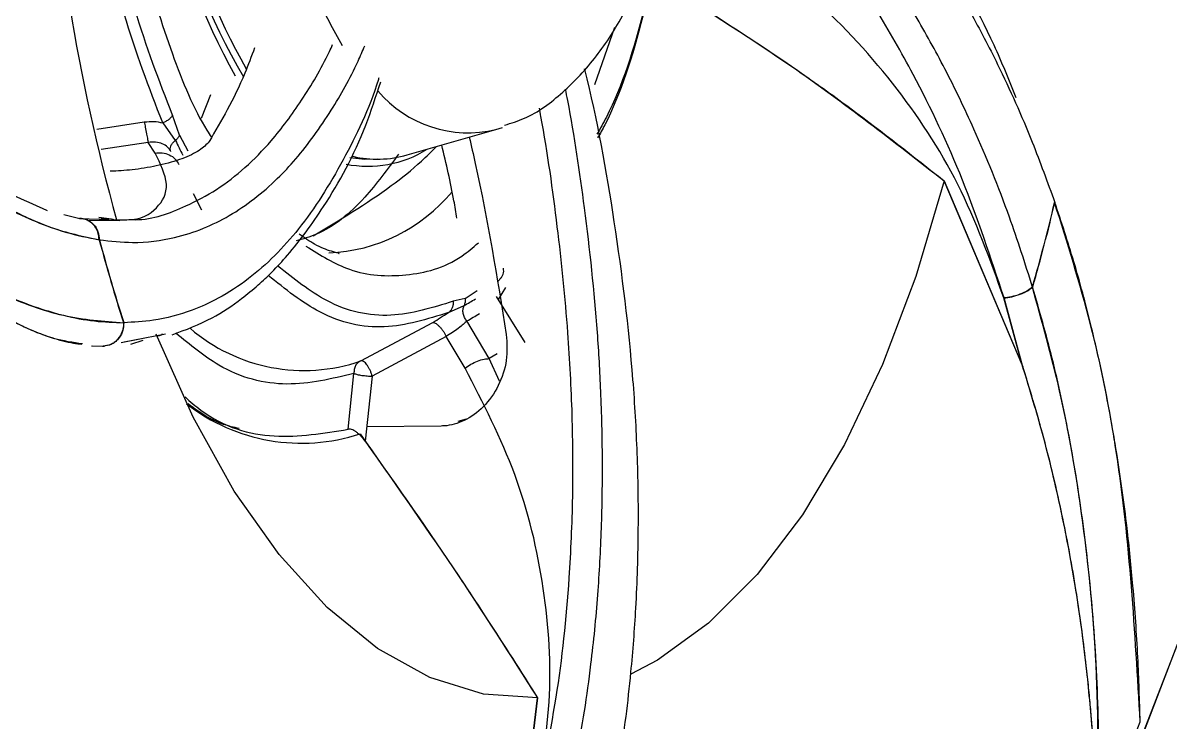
# Model space of a CAD drawing. Header units: inches. Extents: x -1 to 81, y -22 to 129.
# Drawn here: x 6.665 to 7.671, y 38.816 to 39.429 of the extents above; entities that cross this region are included whole.
import ezdxf

# ---------------------------------------------------------------- set-up
doc = ezdxf.new("R2010")
doc.units = ezdxf.units.IN
doc.header["$MEASUREMENT"] = 0
doc.layers.add('1', color=4, linetype='Continuous')

# ---------------------------------------------------------------- blocks, each defined once
blk = doc.blocks.new('2026 PACE')
at = {"color": 8, "linetype": 'Continuous', "lineweight": 25}
for p, q in [((7.6667, 39.3754), (7.6844, 39.4255)), ((7.23, 39.3362), (7.2716, 39.3425)), ((7.3026, 39.3309), (7.3097, 39.3173)), ((7.275, 39.3246), (7.2339, 39.3183)), ((7.5529, 39.1877), (7.5634, 39.1946)), ((7.581, 39.1391), (7.5741, 39.135)), ((7.5832, 39.1152), (7.5741, 39.135))]:
    blk.add_line(p, q, dxfattribs=at)
for centre, radius, start, end in [((7.92, 39.6806), 0.5469, 179.8938, 209.7081), ((7.5559, 39.4373), 0.1043, 220.3664, 283.3178), ((7.7864, 39.5589), 0.5401, 205.5001, 207.0239), ((7.4274, 39.3756), 0.148, 272.3387, 320.4441), ((7.4685, 39.335), 0.1747, 298.564, 302.3532), ((7.4686, 39.3259), 0.1797, 298.5689, 302.626), ((7.4116, 39.2779), 0.1533, 229.3602, 288.978), ((7.4096, 39.2257), 0.1649, 232.1984, 288.1042)]:
    blk.add_arc(centre, radius, start, end, dxfattribs=at)
for points, knots in [([(7.7418, 39.7195), (7.7422, 39.7193), (7.771, 39.7018), (7.825, 39.6562), (7.8875, 39.5941), (7.9332, 39.5368), (7.9655, 39.4906), (7.9946, 39.4424), (8.0236, 39.3871), (8.0485, 39.3315), (8.0637, 39.2897), (8.0702, 39.272)], [0, 0, 0, 0, 0.003133, 0.199663, 0.402618, 0.497917, 0.596107, 0.701356, 0.788221, 0.910112, 1, 1, 1, 1]), ([(8.0507, 39.1977), (8.0441, 39.2184), (8.0288, 39.2662), (8.0028, 39.3299), (7.9747, 39.3884), (7.9478, 39.4369), (7.9197, 39.4819), (7.8912, 39.5223), (7.8532, 39.5709), (7.8064, 39.6221), (7.7651, 39.6618), (7.744, 39.679), (7.7419, 39.6806)], [0, 0, 0, 0, 0.101476, 0.235233, 0.331877, 0.422404, 0.515355, 0.605274, 0.682257, 0.84497, 0.985015, 1, 1, 1, 1]), ([(8.0257, 39.1882), (8.0141, 39.2232), (7.9913, 39.292), (7.952, 39.3749), (7.9142, 39.4411), (7.8793, 39.4936), (7.8385, 39.5468), (7.7952, 39.5962), (7.7628, 39.6264), (7.7486, 39.6396)], [0, 0, 0, 0, 0.18893, 0.372183, 0.492362, 0.611522, 0.730046, 0.881771, 1, 1, 1, 1]), ([(7.2322, 39.2392), (7.242, 39.2381), (7.2646, 39.2356), (7.295, 39.2395), (7.3231, 39.2484), (7.3465, 39.26), (7.3681, 39.2746), (7.3875, 39.2915), (7.4106, 39.3162), (7.4347, 39.3499), (7.4542, 39.3843), (7.463, 39.4047), (7.465, 39.4093)], [0, 0, 0, 0, 0.099013, 0.229525, 0.323824, 0.412154, 0.502849, 0.590586, 0.665701, 0.824465, 0.961113, 1, 1, 1, 1]), ([(7.2579, 39.257), (7.2599, 39.2569), (7.2776, 39.2562), (7.3034, 39.266), (7.3352, 39.2824), (7.3601, 39.3019), (7.3854, 39.3275), (7.4102, 39.3614), (7.4277, 39.3904), (7.4358, 39.4083), (7.4367, 39.4103)], [0, 0, 0, 0, 0.025218, 0.2307, 0.365458, 0.499072, 0.631973, 0.802103, 0.978103, 1, 1, 1, 1]), ([(7.4773, 39.3811), (7.4772, 39.3807), (7.4687, 39.3535), (7.4464, 39.3073), (7.4151, 39.257), (7.3861, 39.2246), (7.3627, 39.204), (7.3383, 39.1881), (7.3105, 39.1755), (7.2828, 39.168), (7.2622, 39.167), (7.2535, 39.1665)], [0, 0, 0, 0, 0.003133, 0.199663, 0.402618, 0.497917, 0.596107, 0.701356, 0.788221, 0.910112, 1, 1, 1, 1]), ([(7.6375, 38.7265), (7.642, 38.746), (7.6526, 38.7914), (7.663, 38.859), (7.6697, 38.9264), (7.6729, 38.9866), (7.6738, 39.0462), (7.6724, 39.1036), (7.6682, 39.1769), (7.659, 39.262), (7.6485, 39.3333), (7.6417, 39.368), (7.641, 39.3713)], [0, 0, 0, 0, 0.101502, 0.235294, 0.331963, 0.422513, 0.515488, 0.60543, 0.682432, 0.845187, 0.985269, 1, 1, 1, 1]), ([(7.6124, 38.7359), (7.6198, 38.7695), (7.6344, 38.8356), (7.6443, 38.9301), (7.6479, 39.0134), (7.6474, 39.0852), (7.6433, 39.1643), (7.6343, 39.2517), (7.6251, 39.3176), (7.6185, 39.3522), (7.6181, 39.3547)], [0, 0, 0, 0, 0.179814, 0.354223, 0.468603, 0.582013, 0.694817, 0.839221, 0.988607, 1, 1, 1, 1]), ([(7.2874, 39.3234), (7.2855, 39.324), (7.2817, 39.3252), (7.2772, 39.3248), (7.275, 39.3246)], [0, 0, 0, 0, 0.501207, 1, 1, 1, 1]), ([(7.2467, 39.2569), (7.25, 39.2567), (7.2674, 39.2557), (7.2842, 39.2663), (7.2951, 39.2865), (7.2858, 39.3057), (7.2812, 39.3152)], [0, 0, 0, 0, 0.072602, 0.379253, 0.691453, 1, 1, 1, 1]), ([(7.4134, 39.2336), (7.426, 39.2258), (7.4546, 39.208), (7.5011, 39.2062), (7.5397, 39.2154), (7.5598, 39.2324), (7.5646, 39.2365)], [0, 0, 0, 0, 0.254553, 0.576878, 0.899203, 1, 1, 1, 1]), ([(7.5385, 39.1754), (7.5198, 39.1696), (7.4823, 39.1578), (7.4279, 39.1698), (7.3952, 39.1959), (7.3803, 39.2079)], [0, 0, 0, 0, 0.352105, 0.704209, 1, 1, 1, 1]), ([(7.5425, 39.1853), (7.5243, 39.1796), (7.4875, 39.1681), (7.4346, 39.1795), (7.4027, 39.205), (7.3885, 39.2163)], [0, 0, 0, 0, 0.351127, 0.710669, 1, 1, 1, 1]), ([(7.2874, 39.1566), (7.2871, 39.1562), (7.2861, 39.1551), (7.284, 39.155), (7.2826, 39.1549)], [0, 0, 0, 0, 0.330969, 1, 1, 1, 1]), ([(7.4555, 39.122), (7.436, 39.1173), (7.3964, 39.1078), (7.3429, 39.1214), (7.3117, 39.1471), (7.2993, 39.1573)], [0, 0, 0, 0, 0.370956, 0.750133, 1, 1, 1, 1])]:
    blk.add_open_spline(points, degree=3, knots=knots, dxfattribs=at)
at = {"layer": '1', "color": 4, "linetype": 'Continuous', "lineweight": 25}
for p, q in [((7.3218, 39.3457), (7.33, 39.3665)), ((7.2878, 39.3417), (7.2988, 39.3264)), ((7.3026, 39.3309), (7.2964, 39.3485)), ((7.5022, 39.3136), (7.5799, 39.3358)), ((7.5799, 39.3358), (7.5857, 39.3377)), ((7.2812, 39.3152), (7.275, 39.3246)), ((7.2914, 39.3211), (7.2917, 39.3207)), ((7.2922, 39.3202), (7.2944, 39.3181)), ((8.0416, 39.1296), (7.9731, 39.2909)), ((7.9731, 39.2909), (8.0422, 39.1278)), ((7.3143, 39.2797), (7.3218, 39.2655)), ((7.201, 39.2613), (7.215, 39.258)), ((7.2428, 39.2573), (7.2318, 39.2588)), ((7.2318, 39.2587), (7.2473, 39.2567)), ((7.2148, 39.258), (7.2406, 39.2571)), ((7.2502, 39.2557), (7.2224, 39.2562)), ((7.2338, 39.2575), (7.2442, 39.2573)), ((7.5813, 39.2023), (7.5846, 39.2059)), ((7.6056, 39.1492), (7.5805, 39.1896)), ((7.5823, 39.1867), (7.5888, 39.1975)), ((8.0416, 39.1296), (8.0255, 39.1882)), ((8.0422, 39.1278), (8.0257, 39.1882)), ((7.5385, 39.1754), (7.552, 39.1815)), ((7.5529, 39.1877), (7.5425, 39.1853)), ((7.5741, 39.135), (7.5545, 39.168)), ((7.4614, 39.133), (7.5246, 39.1666)), ((7.2677, 39.152), (7.2513, 39.1489)), ((7.2901, 39.1564), (7.2538, 39.1494)), ((7.2597, 39.1477), (7.2706, 39.1512)), ((7.5363, 39.1545), (7.4714, 39.1197)), ((7.5529, 39.1266), (7.5363, 39.1545)), ((7.2253, 39.1462), (7.2358, 39.1459)), ((7.2263, 39.1462), (7.2355, 39.1459)), ((7.2349, 39.1459), (7.2363, 39.1459)), ((7.2349, 39.1459), (7.2367, 39.1459)), ((7.4504, 39.073), (7.4555, 39.122)), ((7.4714, 39.1197), (7.4654, 39.0626)), ((7.547, 39.0801), (7.5542, 39.0823)), ((7.5319, 39.0759), (7.4668, 39.0751)), ((7.6165, 38.8374), (7.5972, 38.6821)), ((7.5975, 38.6838), (7.6165, 38.8374))]:
    blk.add_line(p, q, dxfattribs=at)
at = {"layer": '1', "color": 4, "linetype": 'Continuous', "lineweight": 25, "flags": 128}
for points in [[(7.8755, 40.997), (7.8842, 40.99), (7.9454, 40.9326), (8.0034, 40.8627), (8.0579, 40.7809), (8.1081, 40.6882), (8.1536, 40.5854), (8.1938, 40.4737), (8.2285, 40.3541), (8.2573, 40.2279), (8.2797, 40.0964), (8.2957, 39.9609), (8.305, 39.8229), (8.3076, 39.6837), (8.3034, 39.5448), (8.2925, 39.4076), (8.275, 39.2735), (8.251, 39.1439), (8.2208, 39.02), (8.1848, 38.9033), (8.1432, 38.7949)], [(8.0609, 40.7759), (8.1108, 40.6825), (8.156, 40.5792), (8.196, 40.467), (8.2304, 40.347), (8.2587, 40.2204), (8.2808, 40.0887), (8.2964, 39.953), (8.3054, 39.8149), (8.3076, 39.6757), (8.303, 39.5368), (8.2917, 39.3998), (8.2738, 39.2659), (8.2494, 39.1366), (8.2189, 39.0131), (8.1825, 38.8968), (8.1406, 38.7889), (8.0937, 38.6904), (8.0422, 38.6024), (7.9866, 38.5258), (7.9276, 38.4613), (7.8901, 38.4282)], [(7.476, 39.3099), (7.4649, 39.3097), (7.4519, 39.3112)], [(7.9731, 39.2909), (7.9483, 39.2071), (7.9191, 39.1297), (7.8858, 39.0597), (7.849, 38.9981), (7.809, 38.9456), (7.7663, 38.9029), (7.7216, 38.8705), (7.6984, 38.8582)], [(7.9731, 39.2909), (7.9483, 39.2071), (7.9191, 39.1297), (7.8858, 39.0597), (7.849, 38.9981), (7.809, 38.9456), (7.7663, 38.9029), (7.7216, 38.8705), (7.6984, 38.8582)], [(7.6165, 38.8374), (7.5691, 38.8408), (7.5221, 38.8553), (7.4762, 38.8807), (7.4319, 38.9168), (7.3898, 38.9631), (7.3504, 39.0189), (7.3143, 39.0836), (7.2819, 39.1563)], [(7.6165, 38.8374), (7.5691, 38.8408), (7.5221, 38.8553), (7.4762, 38.8807), (7.4319, 38.9168), (7.3898, 38.9631), (7.3504, 39.0189), (7.3143, 39.0836), (7.2819, 39.1563)]]:
    blk.add_lwpolyline(points, dxfattribs=at)
at = {"layer": '1', "color": 4, "linetype": 'Continuous', "lineweight": 25}
for centre, radius, start, end in [((8.9036, 39.7183), 1.7194, 169.9748, 195.5721), ((7.8965, 39.6934), 0.6216, 177.4511, 210.0578), ((7.9142, 39.695), 0.6436, 178.0534, 208.9886), ((7.8783, 39.684), 0.5954, 179.2769, 209.691), ((7.4676, 39.4023), 0.0986, 258.8381, 301.8642), ((7.4761, 39.404), 0.0941, 256.7724, 286.1001), ((6.5928, 39.619), 1.5174, 343.8812, 346.7781), ((6.593, 39.619), 1.5174, 343.8815, 346.7784), ((8.6399, 39.6122), 1.4564, 194.8394, 197.8166), ((8.6401, 39.6122), 1.4564, 194.8397, 197.8169), ((6.8152, 39.3655), 1.4388, 334.0193, 337.5646)]:
    blk.add_arc(centre, radius, start, end, dxfattribs=at)
at = {"layer": '1', "color": 3, "linetype": 'Continuous', "lineweight": 25}
blk.add_open_spline([(7.2008, 37.3445), (7.2487, 37.2976), (7.2976, 37.2575), (7.3977, 37.1907), (7.4488, 37.1639), (7.5142, 37.1386), (7.5273, 37.134), (7.5538, 37.1255), (7.5671, 37.1217), (7.6069, 37.1117), (7.6336, 37.1067), (7.7137, 37.0968), (7.7675, 37.0968), (7.8756, 37.1101), (7.9301, 37.1233), (8.0124, 37.1531), (8.0398, 37.1647), (8.0941, 37.1909), (8.1212, 37.2055), (8.2018, 37.254), (8.255, 37.2923), (8.3336, 37.3593), (8.3596, 37.3831), (8.3982, 37.4214), (8.411, 37.4346), (8.4365, 37.4617), (8.4492, 37.4758), (8.5118, 37.5475), (8.5596, 37.6104), (8.6503, 37.747), (8.6932, 37.8207), (8.7536, 37.9398), (8.7731, 37.9809), (8.8014, 38.0446), (8.8106, 38.0663), (8.8287, 38.1102), (8.8376, 38.1323), (8.8806, 38.2443), (8.9115, 38.3376), (8.9665, 38.5312), (8.9906, 38.6315), (9.0218, 38.7875), (9.0313, 38.8405), (9.0486, 38.9472), (9.0563, 39.0008), (9.0766, 39.1627), (9.0867, 39.2719), (9.0965, 39.4375), (9.0989, 39.4931), (9.1012, 39.5769), (9.1017, 39.6049), (9.1024, 39.661), (9.1025, 39.6892), (9.1018, 39.8296), (9.0978, 39.9409), (9.0828, 40.1612), (9.0718, 40.2703), (9.05, 40.4323), (9.0418, 40.4861), (9.0235, 40.593), (9.0135, 40.6456), (8.981, 40.8007), (8.956, 40.9007), (8.8993, 41.0937), (8.8675, 41.1868), (8.8233, 41.2987), (8.8142, 41.3209), (8.7957, 41.3646), (8.7862, 41.386), (8.7575, 41.4494), (8.7376, 41.4903), (8.676, 41.6088), (8.6322, 41.6823), (8.5628, 41.7847), (8.5391, 41.8174), (8.4904, 41.8803), (8.4653, 41.9104), (8.3895, 41.9955), (8.3376, 42.0457), (8.2319, 42.1339), (8.1781, 42.1719), (8.0965, 42.2199), (8.069, 42.2345), (8.0142, 42.2602), (7.9869, 42.2714), (7.9051, 42.3001), (7.8509, 42.3127), (7.7428, 42.3251), (7.6889, 42.3247), (7.6217, 42.3158), (7.6083, 42.3135), (7.5817, 42.3083), (7.5684, 42.3052), (7.5289, 42.2948), (7.5028, 42.2862), (7.4255, 42.2555), (7.3751, 42.2285), (7.2762, 42.1613), (7.2278, 42.1211), (7.1804, 42.0738)], degree=3, knots=[0, 0, 0, 0, 0.03125, 0.03125, 0.0625, 0.0625, 0.070312, 0.070312, 0.078125, 0.078125, 0.09375, 0.09375, 0.125, 0.125, 0.15625, 0.15625, 0.171875, 0.171875, 0.1875, 0.1875, 0.21875, 0.21875, 0.234375, 0.234375, 0.242188, 0.242188, 0.25, 0.25, 0.28125, 0.28125, 0.3125, 0.3125, 0.328125, 0.328125, 0.335938, 0.335938, 0.34375, 0.34375, 0.375, 0.375, 0.40625, 0.40625, 0.421875, 0.421875, 0.4375, 0.4375, 0.46875, 0.46875, 0.484375, 0.484375, 0.492188, 0.492188, 0.5, 0.5, 0.53125, 0.53125, 0.5625, 0.5625, 0.578125, 0.578125, 0.59375, 0.59375, 0.625, 0.625, 0.65625, 0.65625, 0.664062, 0.664062, 0.671875, 0.671875, 0.6875, 0.6875, 0.71875, 0.71875, 0.734375, 0.734375, 0.75, 0.75, 0.78125, 0.78125, 0.8125, 0.8125, 0.828125, 0.828125, 0.84375, 0.84375, 0.875, 0.875, 0.90625, 0.90625, 0.914063, 0.914063, 0.921875, 0.921875, 0.9375, 0.9375, 0.96875, 0.96875, 1, 1, 1, 1], dxfattribs=at)
at = {"layer": '1', "color": 4, "linetype": 'Continuous', "lineweight": 25}
for points, knots in [([(7.8783, 38.1507), (7.8783, 38.1508), (7.908, 38.1849), (7.9605, 38.2603), (8.0358, 38.3781), (8.1035, 38.5067), (8.1645, 38.6443), (8.2175, 38.7901), (8.262, 38.942), (8.2977, 39.0977), (8.3247, 39.2557), (8.3431, 39.415), (8.3534, 39.5748), (8.3556, 39.7349), (8.3498, 39.8949), (8.3359, 40.0544), (8.3138, 40.2133), (8.2829, 40.3713), (8.2428, 40.5283), (8.1924, 40.6835), (8.132, 40.8363), (8.0823, 40.9335), (8.0573, 40.9823)], [0, 0, 0, 0, 0.000132, 0.047257, 0.096016, 0.146525, 0.198639, 0.251893, 0.305531, 0.3589, 0.411752, 0.464073, 0.515995, 0.567713, 0.619461, 0.671434, 0.723861, 0.77701, 0.831137, 0.886446, 0.942984, 1, 1, 1, 1]), ([(7.2471, 39.7816), (7.2457, 39.7482), (7.243, 39.6803), (7.2519, 39.579), (7.2692, 39.4841), (7.2949, 39.4028), (7.3159, 39.3512), (7.3291, 39.3312), (7.3304, 39.3292)], [0, 0, 0, 0, 0.199235, 0.404355, 0.605212, 0.798052, 0.979994, 1, 1, 1, 1]), ([(7.2878, 39.3417), (7.2758, 39.3726), (7.2518, 39.4344), (7.2291, 39.5445), (7.2167, 39.6614), (7.2189, 39.7404), (7.2201, 39.7799)], [0, 0, 0, 0, 0.25, 0.5, 0.75, 1, 1, 1, 1]), ([(8.0362, 39.3637), (8.03, 39.3793), (8.0102, 39.429), (7.9684, 39.4979), (7.92, 39.566), (7.8726, 39.6211), (7.8186, 39.6735), (7.777, 39.7103), (7.7511, 39.7268), (7.7511, 39.7268)], [0, 0, 0, 0, 0.096716, 0.309237, 0.494741, 0.626423, 0.783983, 0.999717, 1, 1, 1, 1]), ([(7.5875, 39.3397), (7.5934, 39.3415), (7.6121, 39.3472), (7.6394, 39.3678), (7.6686, 39.3988), (7.6927, 39.4364), (7.7122, 39.4779), (7.7277, 39.523), (7.7386, 39.5674), (7.7457, 39.6101), (7.7509, 39.6564), (7.7515, 39.6903), (7.7519, 39.7109)], [0, 0, 0, 0, 0.053327, 0.169463, 0.287442, 0.401492, 0.510158, 0.613355, 0.720636, 0.800225, 0.878729, 1, 1, 1, 1]), ([(6.5132, 39.7052), (6.5141, 39.653), (6.5152, 39.5799), (6.5212, 39.4729), (6.5281, 39.3829), (6.5394, 39.2769), (6.5544, 39.1676), (6.5735, 39.0558), (6.5968, 38.9437), (6.6242, 38.833), (6.6557, 38.7248), (6.6911, 38.6203), (6.7301, 38.5205), (6.7728, 38.426), (6.8187, 38.3375), (6.8677, 38.2557), (6.9197, 38.1809), (6.9743, 38.1135), (7.0316, 38.054), (7.0913, 38.0026), (7.1533, 37.9597), (7.2178, 37.9256), (7.2848, 37.9009), (7.3543, 37.8863), (7.4266, 37.8825), (7.499, 37.8911), (7.5604, 37.907), (7.5961, 37.9238), (7.6091, 37.9299)], [0, 0, 0, 0, 0.04836, 0.067645, 0.099626, 0.132663, 0.167937, 0.204566, 0.242191, 0.280525, 0.319367, 0.35857, 0.398028, 0.437662, 0.477419, 0.517265, 0.557187, 0.597193, 0.637305, 0.677579, 0.718106, 0.759025, 0.800547, 0.842979, 0.886742, 0.932356, 0.975272, 1, 1, 1, 1]), ([(7.6391, 38.3027), (7.6269, 38.3019), (7.5941, 38.2998), (7.5427, 38.3098), (7.4855, 38.3307), (7.4315, 38.3613), (7.3788, 38.4015), (7.3278, 38.4512), (7.2787, 38.51), (7.2318, 38.5777), (7.1875, 38.6538), (7.1464, 38.7378), (7.1086, 38.8288), (7.0747, 38.9262), (7.0448, 39.0289), (7.0195, 39.1353), (6.9988, 39.2433), (6.9831, 39.3496), (6.9728, 39.444), (6.9661, 39.5293), (6.9616, 39.6138), (6.9607, 39.674), (6.9603, 39.7073)], [0, 0, 0, 0, 0.036959, 0.099814, 0.155579, 0.210113, 0.263862, 0.317205, 0.370385, 0.423517, 0.476657, 0.529819, 0.582972, 0.636042, 0.688899, 0.741309, 0.792791, 0.842131, 0.887832, 0.920495, 0.956119, 1, 1, 1, 1]), ([(7.2964, 39.3485), (7.2847, 39.3785), (7.2611, 39.4391), (7.2391, 39.5476), (7.2281, 39.6396), (7.2291, 39.6937), (7.2294, 39.7086)], [0, 0, 0, 0, 0.290949, 0.58887, 0.886792, 1, 1, 1, 1]), ([(7.7318, 39.5465), (7.7251, 39.511), (7.7116, 39.4392), (7.6885, 39.367), (7.6714, 39.3366), (7.6686, 39.3317)], [0, 0, 0, 0, 0.44952, 0.909814, 1, 1, 1, 1]), ([(7.7314, 39.5434), (7.7245, 39.5069), (7.7107, 39.4338), (7.6877, 39.3617), (7.6713, 39.3323), (7.6692, 39.3285)], [0, 0, 0, 0, 0.465777, 0.931554, 1, 1, 1, 1]), ([(8.0255, 39.1882), (8.0133, 39.222), (7.9891, 39.2891), (7.9298, 39.3786), (7.8563, 39.4577), (7.7956, 39.5001), (7.7654, 39.5212)], [0, 0, 0, 0, 0.251395, 0.498927, 0.750938, 1, 1, 1, 1]), ([(7.7078, 39.4766), (7.755, 39.4469), (7.8172, 39.4077), (7.9051, 39.3446), (7.9461, 39.3123), (7.9731, 39.2909)], [0, 0, 0, 0, 0.517819, 0.682448, 1, 1, 1, 1]), ([(7.7162, 39.4708), (7.7576, 39.445), (7.8462, 39.3899), (7.929, 39.3253), (7.9731, 39.2909)], [0, 0, 0, 0, 0.467666, 1, 1, 1, 1]), ([(7.3683, 39.4075), (7.3655, 39.3999), (7.3532, 39.3672), (7.3391, 39.3435), (7.3284, 39.3253)], [0, 0, 0, 0, 0.2310419, 1, 1, 1, 1]), ([(7.6575, 39.389), (7.6575, 39.3888), (7.6689, 39.3446), (7.6849, 39.2534), (7.699, 39.1408), (7.7041, 39.0512), (7.7051, 38.9842), (7.7031, 38.9201), (7.6979, 38.8522), (7.69, 38.7891), (7.6817, 38.7462), (7.6782, 38.7281)], [0, 0, 0, 0, 0.00068, 0.197694, 0.401148, 0.496681, 0.595113, 0.700622, 0.787699, 0.909891, 1, 1, 1, 1]), ([(7.0149, 39.3735), (7.0149, 39.3735), (7.0149, 39.3736), (7.0149, 39.3737), (7.0149, 39.3738), (7.015, 39.3739), (7.015, 39.374), (7.0152, 39.3741), (7.0154, 39.3741), (7.0167, 39.3739), (7.0214, 39.3707), (7.0389, 39.3572), (7.0593, 39.3404), (7.0866, 39.3199), (7.1287, 39.2906), (7.1623, 39.2756), (7.1865, 39.2648)], [0, 0, 0, 0, 0.000476, 0.000684, 0.000883, 0.001085, 0.001298, 0.001793, 0.003187, 0.005233, 0.020505, 0.074269, 0.280942, 0.351854, 0.532447, 1, 1, 1, 1]), ([(7.0149, 39.3735), (7.0367, 39.3528), (7.0782, 39.3135), (7.1365, 39.2738), (7.1875, 39.2488), (7.2178, 39.2422), (7.232, 39.2392)], [0, 0, 0, 0, 0.292679, 0.556946, 0.792739, 1, 1, 1, 1]), ([(7.0149, 39.3735), (7.0293, 39.3596), (7.058, 39.3319), (7.0985, 39.2999), (7.1364, 39.2748), (7.1704, 39.2573), (7.2025, 39.245), (7.2224, 39.2411), (7.2322, 39.2392)], [0, 0, 0, 0, 0.192198, 0.385617, 0.546699, 0.708685, 0.855456, 1, 1, 1, 1]), ([(7.296, 39.1559), (7.3079, 39.1603), (7.3291, 39.1682), (7.3536, 39.1847), (7.3709, 39.1988), (7.3843, 39.2115), (7.4043, 39.2329), (7.4335, 39.2734), (7.4613, 39.3232), (7.4747, 39.3648), (7.4789, 39.3777)], [0, 0, 0, 0, 0.147297, 0.262718, 0.330491, 0.389169, 0.459284, 0.63697, 0.887597, 1, 1, 1, 1]), ([(7.2716, 39.3425), (7.2744, 39.3428), (7.28, 39.3435), (7.2852, 39.3423), (7.2878, 39.3417)], [0, 0, 0, 0, 0.500404, 1, 1, 1, 1]), ([(7.2716, 39.3425), (7.2717, 39.3418), (7.272, 39.3403), (7.2725, 39.3377), (7.273, 39.3348), (7.2735, 39.3319), (7.274, 39.3293), (7.2745, 39.3271), (7.2748, 39.3255), (7.2749, 39.3249), (7.275, 39.3246)], [0, 0, 0, 0, 0.112967, 0.235843, 0.366302, 0.500847, 0.63526, 0.76535, 0.88768, 1, 1, 1, 1]), ([(7.5566, 39.3292), (7.5584, 39.3215), (7.5717, 39.2633), (7.581, 39.2059), (7.5891, 39.156)], [0, 0, 0, 0, 0.132653, 1, 1, 1, 1]), ([(7.3284, 39.3253), (7.326, 39.3227), (7.3212, 39.3175), (7.3054, 39.3101), (7.2856, 39.3043), (7.264, 39.3006), (7.2494, 39.2995), (7.2426, 39.2994), (7.2417, 39.2994)], [0, 0, 0, 0, 0.2034095, 0.4068195, 0.6085771, 0.7986466, 0.9729594, 1, 1, 1, 1]), ([(7.2949, 39.3166), (7.2941, 39.318), (7.2925, 39.3207), (7.2891, 39.3225), (7.2874, 39.3234)], [0, 0, 0, 0, 0.506202, 1, 1, 1, 1]), ([(7.2949, 39.3166), (7.2946, 39.3174), (7.2941, 39.3188), (7.2947, 39.3214), (7.2962, 39.3241), (7.298, 39.3256), (7.2988, 39.3264)], [0, 0, 0, 0, 0.249997, 0.499998, 0.749999, 1, 1, 1, 1]), ([(7.4198, 39.2426), (7.443, 39.2566), (7.476, 39.2765), (7.5111, 39.3043), (7.5235, 39.3166), (7.5278, 39.3209)], [0, 0, 0, 0, 0.608234, 0.863979, 1, 1, 1, 1]), ([(7.5458, 39.2581), (7.545, 39.2632), (7.5414, 39.2844), (7.5364, 39.3059), (7.5325, 39.3223)], [0, 0, 0, 0, 0.240269, 1, 1, 1, 1]), ([(7.2812, 39.3152), (7.2832, 39.3154), (7.2875, 39.3159), (7.2936, 39.314), (7.2989, 39.3104), (7.301, 39.3068), (7.302, 39.3051)], [0, 0, 0, 0, 0.243211, 0.5, 0.756789, 1, 1, 1, 1]), ([(7.4946, 39.3143), (7.4849, 39.3011), (7.4626, 39.2706), (7.4316, 39.2457), (7.4107, 39.2399), (7.4047, 39.2383)], [0, 0, 0, 0, 0.355265, 0.815593, 1, 1, 1, 1]), ([(8.1451, 38.8163), (8.1405, 38.8957), (8.1337, 39.0147), (8.1034, 39.1659), (8.0811, 39.2366), (8.07, 39.2719)], [0, 0, 0, 0, 0.499972, 0.750041, 1, 1, 1, 1]), ([(8.1451, 38.8163), (8.1445, 38.8353), (8.1433, 38.8751), (8.1393, 38.9319), (8.1333, 38.9916), (8.1247, 39.0534), (8.1139, 39.1128), (8.1011, 39.1687), (8.0875, 39.2197), (8.0759, 39.2547), (8.0702, 39.272)], [0, 0, 0, 0, 0.118974, 0.250213, 0.359051, 0.500276, 0.64972, 0.750182, 0.876723, 1, 1, 1, 1]), ([(7.2174, 39.1479), (7.209, 39.1491), (7.1918, 39.1516), (7.1648, 39.1629), (7.1399, 39.1762), (7.118, 39.1901), (7.0981, 39.2043), (7.0799, 39.2187), (7.0652, 39.2312), (7.0514, 39.2437), (7.0408, 39.2539), (7.0334, 39.2621), (7.0314, 39.2649), (7.0309, 39.2659), (7.0307, 39.2663), (7.0307, 39.2665), (7.0307, 39.2666)], [0, 0, 0, 0, 0.150917, 0.314366, 0.448546, 0.553418, 0.659871, 0.757016, 0.831169, 0.883049, 0.965769, 0.989616, 0.996437, 0.998602, 0.999391, 1, 1, 1, 1]), ([(7.0307, 39.2666), (7.0693, 39.2387), (7.1273, 39.1969), (7.2012, 39.1703), (7.2359, 39.1678), (7.2533, 39.1665)], [0, 0, 0, 0, 0.499976, 0.75005, 1, 1, 1, 1]), ([(7.2169, 39.1473), (7.2144, 39.1476), (7.206, 39.1486), (7.1918, 39.1526), (7.1757, 39.1584), (7.1605, 39.1653), (7.1395, 39.1762), (7.1135, 39.1927), (7.0868, 39.2128), (7.0673, 39.2292), (7.0517, 39.2433), (7.0404, 39.2542), (7.0332, 39.2624), (7.0314, 39.2649), (7.0309, 39.2659), (7.0307, 39.2663), (7.0307, 39.2664), (7.0307, 39.2665)], [0, 0, 0, 0, 0.046159, 0.155243, 0.24643, 0.320562, 0.408089, 0.587969, 0.732082, 0.819579, 0.885569, 0.968813, 0.990423, 0.996665, 0.998675, 0.999418, 1, 1, 1, 1]), ([(7.0307, 39.2665), (7.0399, 39.2593), (7.0593, 39.2441), (7.087, 39.2251), (7.1161, 39.2073), (7.1463, 39.1917), (7.1754, 39.1801), (7.2028, 39.1721), (7.2278, 39.1673), (7.245, 39.1668), (7.2535, 39.1665)], [0, 0, 0, 0, 0.118976, 0.250214, 0.359061, 0.500276, 0.649712, 0.750182, 0.876728, 1, 1, 1, 1]), ([(7.232, 39.2392), (7.2318, 39.2416), (7.2312, 39.2466), (7.2272, 39.2529), (7.2214, 39.2572), (7.2169, 39.2577), (7.2148, 39.258)], [0, 0, 0, 0, 0.243747, 0.504295, 0.76245, 1, 1, 1, 1]), ([(7.215, 39.258), (7.2171, 39.2577), (7.2217, 39.2572), (7.2275, 39.2529), (7.2314, 39.2465), (7.232, 39.2416), (7.2322, 39.2392)], [0, 0, 0, 0, 0.24063, 0.5, 0.75937, 1, 1, 1, 1]), ([(7.442, 39.2274), (7.4422, 39.2273), (7.4435, 39.2272), (7.4351, 39.2289), (7.4226, 39.2338), (7.412, 39.241), (7.4073, 39.2441)], [0, 0, 0, 0, 0.061499, 0.354942, 0.716901, 1, 1, 1, 1]), ([(8.0505, 39.1977), (8.0492, 39.1966), (8.0464, 39.1944), (8.0396, 39.1913), (8.0322, 39.189), (8.0277, 39.1885), (8.0255, 39.1882)], [0, 0, 0, 0, 0.243747, 0.504295, 0.76245, 1, 1, 1, 1]), ([(8.0257, 39.1882), (8.0279, 39.1885), (8.0324, 39.189), (8.0399, 39.1914), (8.0466, 39.1944), (8.0494, 39.1967), (8.0507, 39.1977)], [0, 0, 0, 0, 0.24063, 0.5, 0.75937, 1, 1, 1, 1]), ([(8.1086, 38.7352), (8.1085, 38.7819), (8.1083, 38.8708), (8.0956, 38.9951), (8.0769, 39.1034), (8.0589, 39.1677), (8.0505, 39.1977)], [0, 0, 0, 0, 0.292679, 0.556946, 0.792739, 1, 1, 1, 1]), ([(8.1086, 38.7352), (8.1088, 38.7659), (8.1091, 38.8277), (8.1038, 38.9144), (8.095, 38.9952), (8.0832, 39.0672), (8.0687, 39.135), (8.0567, 39.177), (8.0507, 39.1977)], [0, 0, 0, 0, 0.192909, 0.386631, 0.548009, 0.709745, 0.856105, 1, 1, 1, 1]), ([(7.5545, 39.168), (7.5538, 39.169), (7.5523, 39.171), (7.5512, 39.1746), (7.5509, 39.1783), (7.5517, 39.1804), (7.552, 39.1815)], [0, 0, 0, 0, 0.249997, 0.499998, 0.749999, 1, 1, 1, 1]), ([(7.5246, 39.1666), (7.5269, 39.1681), (7.5314, 39.171), (7.5362, 39.174), (7.5385, 39.1754)], [0, 0, 0, 0, 0.500422, 1, 1, 1, 1]), ([(7.5545, 39.168), (7.5536, 39.1671), (7.5517, 39.1652), (7.5472, 39.1616), (7.5418, 39.1578), (7.5381, 39.1556), (7.5363, 39.1545)], [0, 0, 0, 0, 0.257796, 0.509274, 0.755229, 1, 1, 1, 1]), ([(7.2533, 39.1665), (7.2533, 39.1653), (7.2533, 39.1626), (7.2523, 39.1587), (7.2506, 39.155), (7.2482, 39.1517), (7.2453, 39.1491), (7.2412, 39.1466), (7.2378, 39.1462), (7.2355, 39.1459)], [0, 0, 0, 0, 0.121409, 0.2491029, 0.3807278, 0.5134447, 0.6442727, 0.7704747, 1, 1, 1, 1]), ([(7.2535, 39.1665), (7.2534, 39.164), (7.2531, 39.1602), (7.2511, 39.1554), (7.2488, 39.1521), (7.2459, 39.1494), (7.2417, 39.1467), (7.2381, 39.1462), (7.2358, 39.1459)], [0, 0, 0, 0, 0.234643, 0.36249, 0.494052, 0.626491, 0.756856, 1, 1, 1, 1]), ([(7.5246, 39.1666), (7.5249, 39.1666), (7.5255, 39.1667), (7.5268, 39.1662), (7.5284, 39.1651), (7.5302, 39.1635), (7.5321, 39.1614), (7.5338, 39.159), (7.5352, 39.1567), (7.5359, 39.1552), (7.5363, 39.1545)], [0, 0, 0, 0, 0.112967, 0.235843, 0.366303, 0.500847, 0.635261, 0.765351, 0.88768, 1, 1, 1, 1]), ([(7.5891, 39.156), (7.5896, 39.1485), (7.5905, 39.1334), (7.583, 39.1109), (7.57, 39.0922), (7.5529, 39.0798), (7.5396, 39.0761), (7.5328, 39.0759), (7.5319, 39.0759)], [0, 0, 0, 0, 0.203409, 0.40682, 0.608577, 0.798647, 0.972959, 1, 1, 1, 1]), ([(7.4614, 39.133), (7.4605, 39.1325), (7.4586, 39.1315), (7.4567, 39.1288), (7.4555, 39.1256), (7.4555, 39.1232), (7.4555, 39.122)], [0, 0, 0, 0, 0.25, 0.5, 0.75, 1, 1, 1, 1]), ([(7.4714, 39.1197), (7.4712, 39.1206), (7.4707, 39.1223), (7.4696, 39.125), (7.4683, 39.1274), (7.4669, 39.1296), (7.4654, 39.1313), (7.464, 39.1325), (7.4626, 39.1332), (7.4619, 39.133), (7.4614, 39.133)], [0, 0, 0, 0, 0.126247, 0.25002, 0.370204, 0.500036, 0.615347, 0.750043, 0.851882, 1, 1, 1, 1]), ([(7.5529, 39.1266), (7.5546, 39.1278), (7.558, 39.1302), (7.5639, 39.133), (7.5696, 39.1348), (7.5727, 39.1349), (7.5741, 39.135)], [0, 0, 0, 0, 0.243211, 0.5, 0.756789, 1, 1, 1, 1]), ([(8.1086, 38.7352), (8.1086, 38.7351), (8.1086, 38.735), (8.1085, 38.735), (8.1085, 38.735), (8.1084, 38.735), (8.1084, 38.7351), (8.1083, 38.7353), (8.1081, 38.7359), (8.1077, 38.7386), (8.1072, 38.7455), (8.1064, 38.7581), (8.1056, 38.7724), (8.1047, 38.7871), (8.1038, 38.8007), (8.1026, 38.8156), (8.1013, 38.8317), (8.0989, 38.8559), (8.0952, 38.8882), (8.0885, 38.9357), (8.0777, 38.9952), (8.0621, 39.0626), (8.0481, 39.1082), (8.0416, 39.1296)], [0, 0, 0, 0, 0.000488, 0.0007, 0.000907, 0.001121, 0.001355, 0.001914, 0.003532, 0.005918, 0.023647, 0.05472, 0.099082, 0.129606, 0.163252, 0.199986, 0.239766, 0.282552, 0.37952, 0.4809, 0.638236, 0.830506, 1, 1, 1, 1]), ([(8.1086, 38.7352), (8.1086, 38.7351), (8.1086, 38.7351), (8.1086, 38.735), (8.1085, 38.735), (8.1085, 38.735), (8.1084, 38.735), (8.1084, 38.7351), (8.1082, 38.7354), (8.1081, 38.7361), (8.1076, 38.7396), (8.1072, 38.7459), (8.1066, 38.7555), (8.1059, 38.7667), (8.105, 38.7827), (8.1036, 38.8036), (8.1014, 38.8295), (8.0977, 38.8684), (8.0903, 38.926), (8.0774, 38.9969), (8.0608, 39.0666), (8.0481, 39.1085), (8.0422, 39.1278)], [0, 0, 0, 0, 0.0002956, 0.000557, 0.000798, 0.0010358, 0.0012884, 0.0015709, 0.0022644, 0.0043047, 0.0073224, 0.0296671, 0.0510933, 0.0788725, 0.1129621, 0.1695768, 0.2340582, 0.3062568, 0.4595475, 0.6667311, 0.8464681, 1, 1, 1, 1]), ([(7.4555, 39.122), (7.4564, 39.1217), (7.4577, 39.1212), (7.4602, 39.1207), (7.4617, 39.1205), (7.4625, 39.1203), (7.4625, 39.1203), (7.4625, 39.1203), (7.4625, 39.1203), (7.4626, 39.1203), (7.4628, 39.1203), (7.4632, 39.1202), (7.4639, 39.1202), (7.4652, 39.12), (7.4679, 39.1197), (7.4701, 39.1197), (7.4714, 39.1197)], [0, 0, 0, 0, 0.239468, 0.368321, 0.497153, 0.497838, 0.499905, 0.500465, 0.501455, 0.504729, 0.51644, 0.532967, 0.565979, 0.631677, 0.76053, 1, 1, 1, 1]), ([(7.6122, 38.7359), (7.6184, 38.7683), (7.6307, 38.8327), (7.6243, 38.9342), (7.6006, 39.0344), (7.5687, 39.096), (7.5529, 39.1266)], [0, 0, 0, 0, 0.251395, 0.498927, 0.750938, 1, 1, 1, 1]), ([(7.3073, 39.1014), (7.3119, 39.0974), (7.3366, 39.076), (7.3856, 39.0624), (7.4288, 39.0695), (7.4504, 39.073)], [0, 0, 0, 0, 0.103067, 0.551534, 1, 1, 1, 1]), ([(7.3549, 39.0737), (7.3525, 39.0742), (7.3383, 39.0771), (7.3232, 39.0848), (7.3108, 39.0948), (7.3101, 39.0953)], [0, 0, 0, 0, 0.16089, 0.952605, 1, 1, 1, 1]), ([(7.4654, 39.0626), (7.4642, 39.0641), (7.4625, 39.0663), (7.4596, 39.069), (7.4575, 39.0707), (7.4554, 39.072), (7.4534, 39.0729), (7.4517, 39.0732), (7.4508, 39.0731), (7.4504, 39.073)], [0, 0, 0, 0, 0.294777, 0.430105, 0.552241, 0.667682, 0.778397, 0.886891, 1, 1, 1, 1]), ([(7.4609, 39.0689), (7.4887, 39.0295), (7.5445, 38.9504), (7.5925, 38.8752), (7.6165, 38.8374)], [0, 0, 0, 0, 0.498181, 1, 1, 1, 1]), ([(7.4654, 39.0626), (7.4933, 39.0228), (7.5301, 38.9704), (7.5796, 38.8957), (7.6019, 38.8606), (7.6165, 38.8374)], [0, 0, 0, 0, 0.517819, 0.682451, 1, 1, 1, 1])]:
    blk.add_open_spline(points, degree=3, knots=knots, dxfattribs=at)
for points in [[(7.2964, 39.3485), (7.296, 39.3478), (7.2951, 39.3465), (7.2931, 39.3446), (7.2906, 39.3429), (7.2887, 39.3421), (7.2878, 39.3417)], [(7.3026, 39.3309), (7.3022, 39.3301), (7.3013, 39.3285), (7.2996, 39.3271), (7.2988, 39.3264)], [(7.5835, 39.2049), (7.5841, 39.2055), (7.5853, 39.2066), (7.5864, 39.2089), (7.587, 39.2115), (7.5867, 39.2134), (7.5866, 39.2143)], [(7.5425, 39.1853), (7.5425, 39.1843), (7.5426, 39.1824), (7.5418, 39.1796), (7.5405, 39.1772), (7.5392, 39.176), (7.5385, 39.1754)], [(7.5529, 39.1877), (7.553, 39.1866), (7.5531, 39.1844), (7.5524, 39.1825), (7.552, 39.1815)]]:
    blk.add_open_spline(points, degree=3, dxfattribs=at)

msp = doc.modelspace()

# ---------------------------------------------------------------- block references
msp.add_blockref('2026 PACE', (-0.5, 0))

doc.saveas('drawing.dxf')
